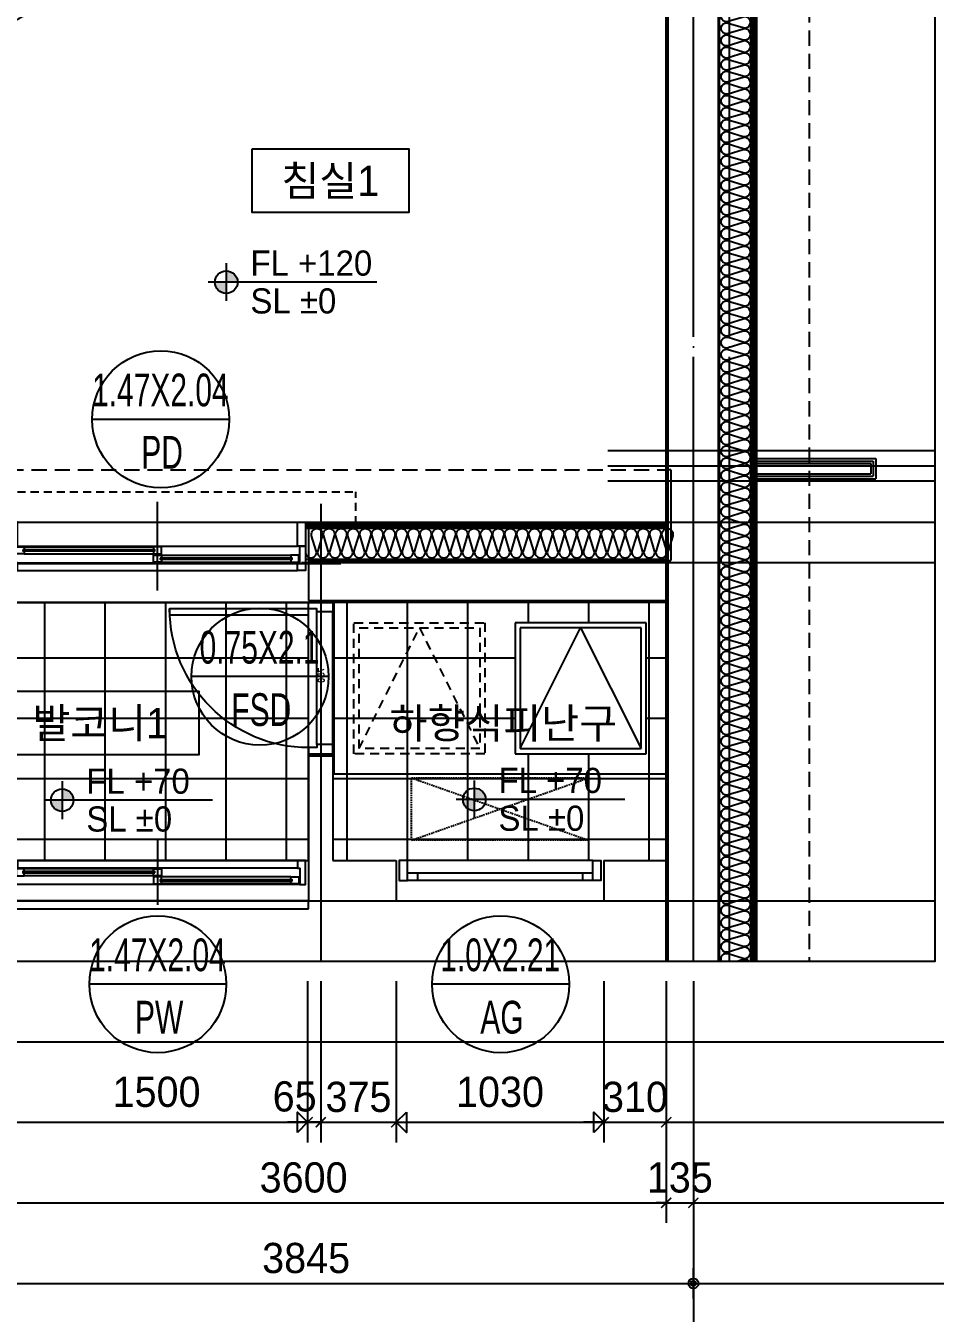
# Model space of a CAD drawing. Header units: millimetres. Extents: x -24416 to 92204, y -190080 to 23760.
# Drawn here: x 80005 to 84520, y -124154 to -117762 of the extents above; entities that cross this region are included whole.
import ezdxf
from ezdxf.enums import TextEntityAlignment as Align
from ezdxf.xclip import XClip

# ---------------------------------------------------------------- set-up
doc = ezdxf.new("R2010")
doc.units = ezdxf.units.MM
doc.header["$LTSCALE"] = 50
doc.header["$XCLIPFRAME"] = 0
for name, pattern in [('AUDIT_D_220706163347-0', [0]), ('CEN', [62, 60, -1, 0, -1]), ('H', [1.3, 0.8, -0.5]), ('HD', [2.5, 1.5, -1]), ('HID', [2.3, 1.5, -0.8]), ('평면도(기준)$0$CENTER2', [16.25, 15, -0.5, 0.25, -0.5])]:
    doc.linetypes.add(name, pattern=pattern)
doc.layers.get('defpoints').update_dxf_attribs({"color": 139})
for name, color, linetype in [('A-ELE8', 8, 'Continuous'), ('A-레벨', 7, 'AUDIT_D_220706163347-0'), ('A-창호부호', 4, 'Continuous'), ('AA-XXXX-DIMS', 7, 'Continuous'), ('ARDM', 7, 'Continuous'), ('CEN_CON', 1, 'CEN'), ('CEN_WALL', 12, 'CEN'), ('CONC', 2, 'Continuous'), ('dan1', 7, 'HID'), ('DIM', 7, 'AUDIT_D_220706163347-0'), ('DOOR', 4, 'Continuous'), ('ELE3_CON', 7, 'Continuous'), ('ELE4', 4, 'Continuous'), ('ETC', 7, 'Continuous'), ('INS', 8, 'Continuous'), ('SINA-F-FRAME', 4, 'Continuous'), ('WAL', 3, 'Continuous'), ('WAL_DRY', 7, 'Continuous'), ('WIN', 4, 'Continuous'), ('X - 단위세대$0$ETC', 6, 'Continuous'), ('바닥타일', 8, 'Continuous'), ('실명', 3, 'AUDIT_D_220706163347-0'), ('실명박스', 7, 'AUDIT_D_220706163347-0'), ('커튼박스', 6, 'Continuous'), ('평면도(기준)$0$1.EC-F-DOOR', 4, 'Continuous'), ('평면도(기준)$0$1.EC-F-DOOR-F', 4, 'Continuous')]:
    doc.layers.add(name, color=color, linetype=linetype)
for name, color, linetype, plot in [('AA-XXXX-MC', 153, 'AUDIT_D_220706163347-0', False), ('Def-PrintX', 147, 'Continuous', False), ('Defpoint', 135, 'Continuous', False), ('MC', 135, 'Continuous', False), ('X - 단위세대$0$0_임시', 134, 'Continuous', False)]:
    doc.layers.add(name, color=color, linetype=linetype, plot=plot)
doc.styles.add('HAUD01', font='Dotum.ttf')
doc.styles.get("Standard").update_dxf_attribs({"font": 'txt', "bigfont": 'whgtxt.shx'})
doc.styles.add('맑은고딕', font='malgun.ttf', dxfattribs={"width": 0.9})
doc.dimstyles.new('DIM-50', dxfattribs={"dimscale": 50, "dimtxt": 3, "dimasz": 1, "dimexe": 2, "dimexo": 2, "dimgap": 1, "dimtad": 1, "dimdec": 0, "dimzin": 0, "dimdsep": 46, "dimtxsty": '맑은고딕', "dimblk1": 'DIMDOT', "dimblk2": 'DIMDOT', "dimsah": 1, "dimcen": 0.09, "dimdle": 2, "dimclrd": 7, "dimclre": 7, "dimclrt": 3, "dimadec": 0, "dimazin": 0, "dimtfac": 1, "dimtdec": 0, "dimtix": 1, "dimtmove": 2, "dimatfit": 3, "dimldrblk": 'DIMDOT', "dimfxl": 1, "dimtolj": 1, "dimtzin": 0, "dimarcsym": 0})
doc.dimstyles.new('MCDIM-50', dxfattribs={"dimscale": 50, "dimtxt": 3, "dimasz": 1, "dimexe": 2, "dimexo": 2, "dimgap": 1, "dimtad": 1, "dimdec": 0, "dimzin": 0, "dimdsep": 46, "dimtxsty": '맑은고딕', "dimblk1": 'ARCHTICK', "dimblk2": 'ARCHTICK', "dimsah": 1, "dimcen": 0.09, "dimdle": 2, "dimclrd": 7, "dimclre": 7, "dimclrt": 3, "dimadec": 0, "dimazin": 0, "dimtfac": 1, "dimtdec": 0, "dimtix": 1, "dimtmove": 2, "dimatfit": 3, "dimldrblk": 'ARCHTICK', "dimfxl": 1, "dimtolj": 1, "dimtzin": 0, "dimarcsym": 0})
doc.dimstyles.new('외부100-win', dxfattribs={"dimscale": 50, "dimtxt": 3, "dimasz": 1, "dimexe": 2, "dimexo": 2.5, "dimgap": 1.5, "dimtad": 1, "dimdec": 0, "dimzin": 0, "dimdsep": 46, "dimtxsty": '맑은고딕', "dimblk": 'DO2-2', "dimblk1": 'DO2-2', "dimblk2": 'DIMDOT', "dimcen": 0.09, "dimdle": 2, "dimclrd": 7, "dimclre": 7, "dimclrt": 3, "dimadec": 0, "dimazin": 0, "dimtfac": 1, "dimtdec": 0, "dimtix": 1, "dimtmove": 2, "dimatfit": 3, "dimldrblk": 'DO2-2', "dimfxl": 1, "dimtolj": 1, "dimtzin": 0, "dimarcsym": 0})
pattern_1 = [(0, (0, 0), (0, 300), []), (90, (0, 0), (-300, 2e-14), [])]

# ---------------------------------------------------------------- blocks, each defined once
blk = doc.blocks.new('WIN_1500_단창1')
at = {"layer": 'Defpoint'}
for p, q in [((-15, 240), (-15, 0)), ((1485, 240), (1485, 0))]:
    blk.add_line(p, q, dxfattribs=at)
at = {"layer": 'WIN'}
blk.add_line((735, -100), (735, 340), dxfattribs=at)
at = {"layer": 'WIN', "color": 8}
for p, q in [((40, 240), (1430, 240)), ((40, 120), (1430, 120)), ((73, 117), (715, 117)), ((73, 82), (715, 82)), ((755, 76), (1397, 76)), ((40, 38), (1430, 38)), ((755, 41), (1397, 41)), ((40, 0), (1430, 0))]:
    blk.add_line(p, q, dxfattribs=at)
at = {"layer": 'WIN'}
for points in [[(40, 240), (0, 240), (0, 120), (40, 120), (40, 240)], [(1430, 240), (1470, 240), (1470, 120), (1430, 120), (1430, 240)], [(40, 38), (28, 38), (28, 120), (0, 120), (0, 0), (40, 0), (40, 38)], [(73, 96.5), (73, 82), (33, 82), (33, 117), (73, 117), (73, 102.5)], [(66, 102.5), (66, 96.5), (722, 96.5), (722, 102.5), (66, 102.5)], [(715, 96.5), (715, 82), (755, 82), (755, 117), (715, 117), (715, 102.5)], [(755, 55.5), (755, 41), (715, 41), (715, 76), (755, 76), (755, 61.5)], [(1397, 55.5), (1397, 41), (1437, 41), (1437, 76), (1397, 76), (1397, 61.5)], [(1430, 38), (1442, 38), (1442, 120), (1470, 120), (1470, 0), (1430, 0), (1430, 38)], [(748, 61.5), (748, 55.5), (1404, 55.5), (1404, 61.5), (748, 61.5)]]:
    blk.add_lwpolyline(points, dxfattribs=at)
blk = doc.blocks.new('실외기창_1000')
at = {"layer": 'WIN', "color": 8}
blk.add_line((960, 100), (40, 100), dxfattribs=at)
at = {"layer": 'WIN'}
for p, q in [((960, 36), (40, 36)), ((960, 0), (40, 0)), ((90, 36), (90, 0)), ((910, 36), (910, 0))]:
    blk.add_line(p, q, dxfattribs=at)
for points in [[(40, 100), (0, 100), (0, 0), (40, 0)], [(960, 100), (1000, 100), (1000, 0), (960, 0)]]:
    blk.add_lwpolyline(points, close=True, dxfattribs=at)
blk = doc.blocks.new('A$C24669fbc')
at = {"layer": 'Defpoint'}
blk.add_lwpolyline([(1650, 850), (0, 850), (0, 0), (1650, 0)], close=True, dxfattribs=at)
at = {"layer": 'ETC', "linetype": 'HD', "ltscale": 0.6}
for points in [[(100, 750), (750, 750), (750, 100), (100, 100)], [(125, 725), (725, 725), (725, 125), (125, 125)]]:
    blk.add_lwpolyline(points, close=True, dxfattribs=at)
blk.add_lwpolyline([(125, 125), (425, 725), (725, 125)], dxfattribs=at)
at = {"layer": 'ETC', "linetype": 'HD', "ltscale": 10}
for points in [[(1550, 750), (900, 750), (900, 100), (1550, 100)], [(1525, 725), (925, 725), (925, 125), (1525, 125)]]:
    blk.add_lwpolyline(points, close=True, dxfattribs=at)
blk.add_lwpolyline([(925, 125), (1225, 725), (1525, 125)], dxfattribs=at)
blk = doc.blocks.new('A$C8273e713')
at = {"layer": 'A-ELE8', "linetype": 'HID', "ltscale": 0.1}
for p, q in [((0, 310), (880, 0)), ((0, 0), (880, 310))]:
    blk.add_line(p, q, dxfattribs=at)
blk.add_lwpolyline([(0, 310), (880, 310), (880, 0), (0, 0)], close=True, dxfattribs=at)
blk = doc.blocks.new('WIN_1500_단창2')
at = {"layer": 'Defpoint'}
for p, q in [((-15, 120), (-15, 0)), ((1485, 120), (1485, 0))]:
    blk.add_line(p, q, dxfattribs=at)
at = {"layer": 'WIN'}
blk.add_line((735, 220), (735, -100), dxfattribs=at)
at = {"layer": 'WIN', "color": 8}
for p, q in [((1430, 120), (40, 120)), ((1430, 82), (40, 82)), ((715, 79), (73, 79)), ((1442, 0), (28, 0)), ((715, 44), (73, 44)), ((1397, 38), (755, 38)), ((1397, 3), (755, 3))]:
    blk.add_line(p, q, dxfattribs=at)
at = {"layer": 'WIN'}
for points in [[(40, 82), (28, 82), (28, 0), (0, 0), (0, 120), (40, 120), (40, 82)], [(73, 64.5), (73, 79), (33, 79), (33, 44), (73, 44), (73, 58.5)], [(722, 58.5), (722, 64.5), (66, 64.5), (66, 58.5), (722, 58.5)], [(715, 64.5), (715, 79), (755, 79), (755, 44), (715, 44), (715, 58.5)], [(1430, 82), (1442, 82), (1442, 0), (1470, 0), (1470, 120), (1430, 120), (1430, 82)], [(755, 23.5), (755, 38), (715, 38), (715, 3), (755, 3), (755, 17.5)], [(1404, 17.5), (1404, 23.5), (748, 23.5), (748, 17.5), (1404, 17.5)], [(1397, 23.5), (1397, 38), (1437, 38), (1437, 3), (1397, 3), (1397, 17.5)]]:
    blk.add_lwpolyline(points, dxfattribs=at)
blk = doc.blocks.new('SD_750')
at = {"layer": 'DOOR'}
for p, q in [((720, 120), (30, 120)), ((705, 80), (45, 80)), ((705, 0), (45, 0))]:
    blk.add_line(p, q, dxfattribs=at)
for points in [[(30, 120), (30, 810), (60, 810), (60, 120), (30, 120)], [(0, 120), (0, 0), (45, 0), (45, 80), (30, 80), (30, 120), (0, 120)], [(750, 120), (750, 0), (705, 0), (705, 80), (720, 80), (720, 120), (750, 120)]]:
    blk.add_lwpolyline(points, dxfattribs=at)
blk.add_arc((30, 120), 690, 0, 90, dxfattribs=at)
at = {"layer": 'X - 단위세대$0$0_임시'}
for p, q in [((-10, 120), (-10, 0)), ((760, 120), (760, 0))]:
    blk.add_line(p, q, dxfattribs=at)
at = {"layer": 'Def-PrintX'}
blk.add_text('750', height=30, dxfattribs=at).set_placement((360, 58.1), align=Align.MIDDLE)
blk = doc.blocks.new('insul1')
blk.add_lwpolyline([(0, 0.25, 1.344031), (0.35, 0.25), (0.2, 0.75, -1.344031), (0.55, 0.75), (0.4, 0.25)], format="xyb")
blk = doc.blocks.new('A$C65D858C3')
at = {"layer": '평면도(기준)$0$1.EC-F-DOOR', "color": 8}
for points in [[(80.8, 920), (80.8, 970), (260.8, 970), (260.8, 950), (100.8, 950), (100.8, 920)], [(80.8, 863.9), (80.8, 813.9), (260.8, 813.9), (260.8, 833.9), (100.8, 833.9), (100.8, 863.9)]]:
    blk.add_lwpolyline(points, dxfattribs=at)
at = {"layer": '평면도(기준)$0$1.EC-F-DOOR'}
blk.add_lwpolyline([(840.4, 910), (0.8, 910), (0.8, 874), (840.4, 874), (840.4, 910)], dxfattribs=at)
at = {"layer": '평면도(기준)$0$1.EC-F-DOOR', "color": 8}
for points in [[(120.8, 910), (60.8, 910), (60.8, 920), (120.8, 920)], [(120.8, 874), (60.8, 874), (60.8, 864), (120.8, 864)]]:
    blk.add_lwpolyline(points, close=True, dxfattribs=at)
at = {"layer": '평면도(기준)$0$1.EC-F-DOOR', "color": 1, "linetype": '평면도(기준)$0$CENTER2', "ltscale": 6}
blk.add_arc((840.6, 910.6), 840.6, 182.49818, 269.98243, dxfattribs=at)
at = {"layer": '평면도(기준)$0$1.EC-F-DOOR-F'}
for points in [[(828.4, 980), (828.4, 920), (840.4, 920), (840.4, 980)], [(1050.4, 920), (1050.4, 940), (1050.4, 980), (1068.4, 980), (1068.4, 920)], [(1050.4, 940), (1050.4, 910), (840.4, 910), (840.4, 940)], [(1040.4, 910), (1040.4, 900), (880.4, 900), (880.4, 910)], [(1050.4, 40), (1050.4, 70), (840.4, 70), (840.4, 40)], [(1040.4, 70), (1040.4, 80), (880.4, 80), (880.4, 70)], [(828.4, 60), (828.4, 0), (840.4, 0), (840.4, 60)]]:
    blk.add_lwpolyline(points, close=True, dxfattribs=at)
blk.add_lwpolyline([(1068.4, 0), (1068.4, 60), (1050.4, 60), (1050.4, 10), (1065.4, 10), (1065.4, 0), (1068.4, 0)], dxfattribs=at)
blk = doc.blocks.new('U-121A(확장)1', base_point=(300293.2, -148733.3))
at = {"layer": '바닥타일'}
h = blk.add_hatch(dxfattribs=at)
h.set_pattern_fill('_USER', color=256, scale=300, double=1, pattern_type=0)
h.set_pattern_definition(pattern_1)
h.paths.add_polyline_path([(326748.2, -148533.3), (326748.2, -147253.3), (325163.2, -147253.3), (325163.2, -147553.3), (324963.2, -147553.3), (324963.2, -148533.3)])
h = blk.add_hatch(dxfattribs=at)
h.set_pattern_fill('_USER', color=256, scale=300, double=1, pattern_type=0)
h.set_pattern_definition(pattern_1)
h.paths.add_polyline_path([(328423.2, -148003.3), (327773.2, -148003.3), (327773.2, -147353.3), (328423.2, -147353.3)], flags=16)
h.paths.add_polyline_path([(328533.2, -148533.3), (328533.2, -147243.3), (326868.2, -147243.3), (326868.2, -148533.3)])
at = {"layer": 'CEN_CON'}
for p, q in [((328658.2, -149033.3), (328658.2, -138398.3)), ((326713.2, -147053.3), (329263.2, -147053.3)), ((314628.2, -148733.3), (329263.2, -148733.3))]:
    blk.add_line(p, q, dxfattribs=at)
at = {"layer": 'CEN_WALL'}
for p, q in [((326808.2, -146763.3), (326808.2, -149033.3)), ((324603.2, -147058.3), (326908.2, -147058.3))]:
    blk.add_line(p, q, dxfattribs=at)
at = {"layer": 'CONC'}
for p, q in [((328546.2, -146593.3), (328533.2, -146593.3)), ((328546.2, -146593.3), (328546.2, -147043.3)), ((326748.2, -147043.3), (328546.2, -147043.3)), ((326748.2, -147043.3), (326748.2, -147243.3)), ((326748.2, -147243.3), (328533.2, -147243.3)), ((328533.2, -148533.3), (328533.2, -147243.3)), ((326748.2, -148013.3), (326748.2, -148733.3)), ((326868.2, -148013.3), (326748.2, -148013.3)), ((326868.2, -148013.3), (326868.2, -148533.3)), ((326868.2, -148533.3), (327183.2, -148533.3)), ((327183.2, -148533.3), (327183.2, -148733.3)), ((328213.2, -148533.3), (328533.2, -148533.3)), ((328213.2, -148533.3), (328213.2, -148733.3)), ((326748.2, -148733.3), (327183.2, -148733.3)), ((328213.2, -148733.3), (328533.2, -148733.3))]:
    blk.add_line(p, q, dxfattribs=at)
at = {"layer": 'dan1'}
blk.add_line((324913.2, -146593.3), (328533.2, -146593.3), dxfattribs=at)
at = {"layer": 'ELE3_CON'}
for p, q in [((326748.2, -148733.3), (325248.2, -148733.3)), ((327183.2, -148733.3), (328213.2, -148733.3))]:
    blk.add_line(p, q, dxfattribs=at)
at = {"layer": 'ELE4'}
blk.add_line((325268.2, -147253.3), (326748.2, -147253.3), dxfattribs=at)
at = {"layer": 'INS'}
for p, q in [((328533.2, -147043.3), (328533.2, -146593.3)), ((326733.2, -146883.3), (328533.2, -146883.3)), ((326733.2, -147038.3), (328533.2, -147038.3))]:
    blk.add_line(p, q, dxfattribs=at)
at = {"layer": 'MC'}
for p, q in [((328523.2, -149033.3), (328523.2, -138398.3)), ((324603.2, -146853.3), (329263.2, -146853.3))]:
    blk.add_line(p, q, dxfattribs=at)
at = {"layer": 'WAL'}
blk.add_line((326853.2, -148013.3), (326768.2, -148013.3), dxfattribs=at)
at = {"layer": 'WAL_DRY'}
for p, q in [((326733.2, -146863.3), (328533.2, -146863.3)), ((326733.2, -146873.3), (328533.2, -146873.3))]:
    blk.add_line(p, q, dxfattribs=at)
at = {"layer": 'X - 단위세대$0$ETC'}
blk.add_lwpolyline([(326748.2, -148773.3), (326748.2, -148733.3), (325248.2, -148733.3), (325248.2, -148773.3), (326748.2, -148773.3)], dxfattribs=at)
at = {"layer": '바닥타일'}
blk.add_lwpolyline([(324963.2, -147553.3), (324963.2, -148533.3), (326748.2, -148533.3), (326748.2, -147253.3), (325163.2, -147253.3), (325163.2, -147553.3)], close=True, dxfattribs=at)
at = {"layer": '커튼박스', "linetype": 'H'}
for p in [(324913.2, -146703.3), (326983.2, -146863.3)]:
    blk.add_line(p, (326983.2, -146703.3), dxfattribs=at)
blk.add_blockref('실외기창_1000', (327198.2, -148633.3))
at = {"layer": 'A-ELE8', "linetype": 'HID', "ltscale": 0.1}
blk.add_blockref('A$C8273e713', (327258.2, -148433.3), dxfattribs=at)
at = {"layer": 'DOOR', "xscale": -1, "rotation": 90}
blk.add_blockref('SD_750', (326868.2, -147253.3), dxfattribs=at)
at = {"layer": 'ETC', "linetype": 'HD', "ltscale": 10}
blk.add_blockref('A$C24669fbc', (326873.2, -148103.3), dxfattribs=at)
at = {"layer": 'INS', "xscale": 150, "yscale": 150, "zscale": 150, "row_count": 1, "column_count": 30, "row_spacing": 0, "column_spacing": 60}
blk.add_blockref('insul1', (326733.2, -147033.3), dxfattribs=at)
at = {"layer": 'SINA-F-FRAME', "xscale": -1}
blk.add_blockref('A$C65D858C3', (325753.6, -144523.3), dxfattribs=at)
at = {"layer": 'WIN'}
for name, p in [('WIN_1500_단창1', (325263.2, -147093.3)), ('WIN_1500_단창2', (325263.2, -148653.3))]:
    blk.add_blockref(name, p, dxfattribs=at)
blk = doc.blocks.new('U-121B(확장)1', base_point=(292391.8, -178477.8))
at = {"layer": 'CEN_CON'}
blk.add_line((292696.8, -178777.8), (292696.8, -168142.8), dxfattribs=at)
at = {"layer": 'CEN_WALL'}
blk.add_line((292091.8, -173222.8), (296751.8, -173222.8), dxfattribs=at)
at = {"layer": 'CONC'}
for p, q in [((292391.8, -178477.8), (292391.8, -169032.8)), ((292641.8, -176787.8), (292641.8, -169232.8))]:
    blk.add_line(p, q, dxfattribs=at)
at = {"layer": 'dan1'}
blk.add_lwpolyline([(296441.8, -171097.8), (294311.8, -171097.8), (294311.8, -169682.8), (293091.8, -169682.8), (293091.8, -176337.8), (296441.8, -176337.8)], dxfattribs=at)
at = {"layer": 'INS'}
for p, q in [((292646.8, -176782.8), (292646.8, -169237.8)), ((292801.8, -176627.8), (292801.8, -169392.8))]:
    blk.add_line(p, q, dxfattribs=at)
at = {"layer": 'MC'}
for p, q in [((292831.8, -178777.8), (292831.8, -168142.8)), ((292091.8, -173147.8), (296751.8, -173147.8)), ((292091.8, -173297.8), (296751.8, -173297.8))]:
    blk.add_line(p, q, dxfattribs=at)
at = {"layer": 'WAL_DRY'}
for p, q in [((292811.8, -176617.8), (292811.8, -169402.8)), ((292821.8, -176607.8), (292821.8, -169412.8)), ((292821.8, -173187.8), (293421.8, -173187.8)), ((292821.8, -173200.3), (293409.3, -173200.3)), ((292821.8, -173212.8), (293396.8, -173212.8)), ((293396.8, -173212.8), (293396.8, -173262.8)), ((293409.3, -173200.3), (293409.3, -173275.3)), ((293421.8, -173187.8), (293421.8, -173287.8)), ((292821.8, -173262.8), (293396.8, -173262.8)), ((292821.8, -173275.3), (293409.3, -173275.3)), ((292821.8, -173287.8), (293421.8, -173287.8))]:
    blk.add_line(p, q, dxfattribs=at)
at = {"layer": 'INS', "xscale": 150, "yscale": 150, "zscale": 150, "rotation": 90, "row_count": 1, "column_count": 120, "row_spacing": 0, "column_spacing": 60}
blk.add_blockref('insul1', (292801.8, -176627.8), dxfattribs=at)
blk = doc.blocks.new('A$C4D377245')
at = {"layer": 'A-창호부호'}
blk.add_line((675.4, 345), (14.6, 345), dxfattribs=at)
blk.add_circle((345, 345), 330.4, dxfattribs=at)
blk = doc.blocks.new('A$Cb33ca4a3')
at = {"layer": 'A-레벨'}
h = blk.add_hatch(color=256, dxfattribs=at)
h.paths.add_polyline_path([(81000.5, -142850.7), (81000.5, -142794.5), (80944.3, -142794.5, 0.414214)])
h.paths.add_polyline_path([(81000.5, -142738.2), (81000.5, -142794.5), (81056.8, -142794.5, 0.414214)])
h = blk.add_hatch(color=256, dxfattribs=at)
h.paths.add_polyline_path([(80185.9, -145423), (80185.9, -145366.8), (80129.6, -145366.8, 0.414214)])
h.paths.add_polyline_path([(80185.9, -145310.5), (80185.9, -145366.8), (80242.1, -145366.8, 0.414214)])
h = blk.add_hatch(color=256, dxfattribs=at)
h.paths.add_polyline_path([(82232, -145419.3), (82232, -145363), (82175.7, -145363, 0.414214)])
h.paths.add_polyline_path([(82232, -145306.8), (82232, -145363), (82288.2, -145363, 0.414214)])
for p, q in [((81000.5, -142700.7), (81000.5, -142888.2)), ((81747.6, -142794.5), (80910.5, -142794.5)), ((80185.9, -145273), (80185.9, -145460.5)), ((82232, -145269.3), (82232, -145456.8)), ((82979.1, -145363), (82142, -145363)), ((80933, -145366.8), (80095.9, -145366.8))]:
    blk.add_line(p, q, dxfattribs=at)
for centre in [(81000.5, -142794.5), (80185.9, -145366.8), (82232, -145363)]:
    blk.add_circle(centre, 56.2, dxfattribs=at)
at = {"layer": 'A-레벨', "color": 4, "style": 'HAUD01'}
for s, p in [('FL +120', (81120.6, -142762.5)), ('SL %%P0', (81120.6, -142950.3)), ('FL +70', (80305.9, -145334.8)), ('FL +70', (82352, -145331.1)), ('SL %%P0', (80305.9, -145522.6)), ('SL %%P0', (82352, -145518.8))]:
    blk.add_text(s, height=125, dxfattribs=at).set_placement(p)
blk = doc.blocks.new('DIMDOT')
at = {"layer": 'AA-XXXX-DIMS'}
for p, q in [((0, -1.5), (0, 1.5)), ((-1.5, 0), (1.5, 0))]:
    blk.add_line(p, q, dxfattribs=at)
for radius in [0.5, 0.25]:
    blk.add_circle((0, 0), radius, dxfattribs=at)
blk = doc.blocks.new('*D707')
at = {"layer": 'defpoints', "color": 0, "transparency": 16777216}
for p in [(29320.6, -146165.9), (33165.6, -146165.9), (33165.6, -147765.9)]:
    blk.add_point(p, dxfattribs=at)
at = {"layer": 'DIM', "color": 7, "lineweight": -2, "transparency": 16777216}
for p, q in [((29320.6, -146265.9), (29320.6, -147865.9)), ((33165.6, -146265.9), (33165.6, -147865.9)), ((29370.6, -147765.9), (33115.6, -147765.9))]:
    blk.add_line(p, q, dxfattribs=at)
at = {"layer": 'DIM', "color": 7, "lineweight": -2, "transparency": 16777216, "xscale": 50, "yscale": 50, "zscale": 50, "rotation": 180}
blk.add_blockref('DIMDOT', (29320.6, -147765.9), dxfattribs=at)
at = {"layer": 'DIM', "color": 7, "lineweight": -2, "transparency": 16777216, "xscale": 50, "yscale": 50, "zscale": 50}
blk.add_blockref('DIMDOT', (33165.6, -147765.9), dxfattribs=at)
at = {"layer": 'DIM', "color": 3, "transparency": 16777216, "insert": (31243.1, -147640.8), "char_height": 150, "attachment_point": 5, "style": 'HAUD01'}
blk.add_mtext('\\A1;3845', dxfattribs=at)
blk = doc.blocks.new('*D708')
at = {"layer": 'defpoints', "color": 0, "transparency": 16777216}
for p in [(9130.6, -146165.9), (33165.6, -146165.9), (33165.6, -148165.9)]:
    blk.add_point(p, dxfattribs=at)
at = {"layer": 'DIM', "color": 7, "lineweight": -2, "transparency": 16777216}
for p, q in [((9130.6, -146265.9), (9130.6, -148265.9)), ((33165.6, -146265.9), (33165.6, -148265.9)), ((9180.6, -148165.9), (33115.6, -148165.9))]:
    blk.add_line(p, q, dxfattribs=at)
at = {"layer": 'DIM', "color": 7, "lineweight": -2, "transparency": 16777216, "xscale": 50, "yscale": 50, "zscale": 50, "rotation": 180}
blk.add_blockref('DIMDOT', (9130.6, -148165.9), dxfattribs=at)
at = {"layer": 'DIM', "color": 7, "lineweight": -2, "transparency": 16777216, "xscale": 50, "yscale": 50, "zscale": 50}
blk.add_blockref('DIMDOT', (33165.6, -148165.9), dxfattribs=at)
at = {"layer": 'DIM', "color": 3, "transparency": 16777216, "insert": (21148.1, -148040.8), "char_height": 150, "attachment_point": 5, "style": 'HAUD01'}
blk.add_mtext('\\A1;24035', dxfattribs=at)
blk = doc.blocks.new('_ArchTick')
at = {"color": 0, "linetype": 'ByBlock', "const_width": 0.15}
blk.add_lwpolyline([(-0.5, -0.5), (0.5, 0.5)], dxfattribs=at)
blk = doc.blocks.new('*D725')
at = {"layer": 'defpoints', "color": 0, "linetype": 'ByBlock', "transparency": 16777216}
for p in [(29430.6, -146165.9), (33030.6, -146165.9), (33030.6, -147365.9)]:
    blk.add_point(p, dxfattribs=at)
at = {"layer": 'DIM', "color": 7, "linetype": 'ByBlock', "lineweight": -2, "transparency": 16777216}
for p, q in [((29430.6, -146265.9), (29430.6, -147465.9)), ((33030.6, -146265.9), (33030.6, -147465.9)), ((29330.6, -147365.9), (33130.6, -147365.9))]:
    blk.add_line(p, q, dxfattribs=at)
at = {"layer": 'DIM', "color": 7, "linetype": 'ByBlock', "lineweight": -2, "transparency": 16777216, "xscale": 50, "yscale": 50, "zscale": 50, "rotation": 180}
blk.add_blockref('_ArchTick', (29430.6, -147365.9), dxfattribs=at)
at = {"layer": 'DIM', "color": 7, "linetype": 'ByBlock', "lineweight": -2, "transparency": 16777216, "xscale": 50, "yscale": 50, "zscale": 50}
blk.add_blockref('_ArchTick', (33030.6, -147365.9), dxfattribs=at)
at = {"layer": 'DIM', "color": 3, "linetype": 'ByBlock', "transparency": 16777216, "insert": (31230.6, -147240.8), "char_height": 150, "attachment_point": 5, "style": 'HAUD01'}
blk.add_mtext('\\A1;3600', dxfattribs=at)
blk = doc.blocks.new('*D726')
at = {"layer": 'defpoints', "color": 0, "linetype": 'ByBlock', "transparency": 16777216}
for p in [(33030.6, -146165.9), (33165.6, -146165.9), (33165.6, -147365.9)]:
    blk.add_point(p, dxfattribs=at)
at = {"layer": 'DIM', "color": 7, "linetype": 'ByBlock', "lineweight": -2, "transparency": 16777216}
for p, q in [((33030.6, -146265.9), (33030.6, -147465.9)), ((33165.6, -146265.9), (33165.6, -147465.9)), ((33030.6, -147365.9), (32980.6, -147365.9)), ((33030.6, -147365.9), (33165.6, -147365.9)), ((33165.6, -147365.9), (33215.6, -147365.9))]:
    blk.add_line(p, q, dxfattribs=at)
at = {"layer": 'DIM', "color": 7, "linetype": 'ByBlock', "lineweight": -2, "transparency": 16777216, "xscale": 50, "yscale": 50, "zscale": 50}
blk.add_blockref('_ArchTick', (33030.6, -147365.9), dxfattribs=at)
at = {"layer": 'DIM', "color": 7, "linetype": 'ByBlock', "lineweight": -2, "transparency": 16777216, "xscale": 50, "yscale": 50, "zscale": 50, "rotation": 180}
blk.add_blockref('_ArchTick', (33165.6, -147365.9), dxfattribs=at)
at = {"layer": 'DIM', "color": 3, "linetype": 'ByBlock', "transparency": 16777216, "insert": (33098.1, -147240.8), "char_height": 150, "attachment_point": 5, "style": 'HAUD01'}
blk.add_mtext('\\A1;135', dxfattribs=at)
blk = doc.blocks.new('DO2-2')
at = {"layer": 'ARDM'}
blk.add_line((0, 0), (-2, 0), dxfattribs=at)
blk.add_lwpolyline([(-1, -1), (-1, 1), (0, 0)], close=True, dxfattribs=at)
blk = doc.blocks.new('*D743')
at = {"layer": 'defpoints', "color": 0, "linetype": 'ByBlock', "transparency": 16777216}
for p in [(29750.6, -146165.9), (31250.6, -146165.9), (31250.6, -146965.9)]:
    blk.add_point(p, dxfattribs=at)
at = {"layer": 'DIM', "color": 7, "linetype": 'ByBlock', "lineweight": -2, "transparency": 16777216}
for p, q in [((29750.6, -146290.9), (29750.6, -147065.9)), ((31250.6, -146290.9), (31250.6, -147065.9)), ((29800.6, -146965.9), (31200.6, -146965.9))]:
    blk.add_line(p, q, dxfattribs=at)
at = {"layer": 'DIM', "color": 7, "linetype": 'ByBlock', "lineweight": -2, "transparency": 16777216, "xscale": 50, "yscale": 50, "zscale": 50, "rotation": 180}
blk.add_blockref('DO2-2', (29750.6, -146965.9), dxfattribs=at)
at = {"layer": 'DIM', "color": 7, "linetype": 'ByBlock', "lineweight": -2, "transparency": 16777216, "xscale": 50, "yscale": 50, "zscale": 50}
blk.add_blockref('DO2-2', (31250.6, -146965.9), dxfattribs=at)
at = {"layer": 'DIM', "color": 3, "linetype": 'ByBlock', "transparency": 16777216, "insert": (30500.6, -146815.8), "char_height": 150, "attachment_point": 5, "style": 'HAUD01'}
blk.add_mtext('\\A1;1500', dxfattribs=at)
blk = doc.blocks.new('*D744')
at = {"layer": 'defpoints', "color": 0, "linetype": 'ByBlock', "transparency": 16777216}
for p in [(31250.6, -146165.9), (31315.6, -146165.9), (31315.6, -146965.9)]:
    blk.add_point(p, dxfattribs=at)
at = {"layer": 'DIM', "color": 7, "linetype": 'ByBlock', "lineweight": -2, "transparency": 16777216}
for p, q in [((31250.6, -146265.9), (31250.6, -147065.9)), ((31315.6, -146265.9), (31315.6, -147065.9)), ((31250.6, -146965.9), (31200.6, -146965.9)), ((31250.6, -146965.9), (31315.6, -146965.9)), ((31315.6, -146965.9), (31365.6, -146965.9))]:
    blk.add_line(p, q, dxfattribs=at)
at = {"layer": 'DIM', "color": 7, "linetype": 'ByBlock', "lineweight": -2, "transparency": 16777216, "xscale": 50, "yscale": 50, "zscale": 50}
blk.add_blockref('_ArchTick', (31250.6, -146965.9), dxfattribs=at)
at = {"layer": 'DIM', "color": 7, "linetype": 'ByBlock', "lineweight": -2, "transparency": 16777216, "xscale": 50, "yscale": 50, "zscale": 50, "rotation": 180}
blk.add_blockref('_ArchTick', (31315.6, -146965.9), dxfattribs=at)
at = {"layer": 'DIM', "color": 3, "linetype": 'ByBlock', "transparency": 16777216, "insert": (31186.2, -146838.4), "char_height": 150, "attachment_point": 5, "style": 'HAUD01'}
blk.add_mtext('\\A1;65', dxfattribs=at)
blk = doc.blocks.new('*D745')
at = {"layer": 'defpoints', "color": 0, "linetype": 'ByBlock', "transparency": 16777216}
for p in [(31315.6, -146165.9), (31690.6, -146165.9), (31690.6, -146965.9)]:
    blk.add_point(p, dxfattribs=at)
at = {"layer": 'DIM', "color": 7, "linetype": 'ByBlock', "lineweight": -2, "transparency": 16777216}
for p, q in [((31315.6, -146265.9), (31315.6, -147065.9)), ((31690.6, -146265.9), (31690.6, -147065.9)), ((31315.6, -146965.9), (31265.6, -146965.9)), ((31315.6, -146965.9), (31690.6, -146965.9)), ((31690.6, -146965.9), (31740.6, -146965.9))]:
    blk.add_line(p, q, dxfattribs=at)
at = {"layer": 'DIM', "color": 7, "linetype": 'ByBlock', "lineweight": -2, "transparency": 16777216, "xscale": 50, "yscale": 50, "zscale": 50}
blk.add_blockref('_ArchTick', (31315.6, -146965.9), dxfattribs=at)
at = {"layer": 'DIM', "color": 7, "linetype": 'ByBlock', "lineweight": -2, "transparency": 16777216, "xscale": 50, "yscale": 50, "zscale": 50, "rotation": 180}
blk.add_blockref('_ArchTick', (31690.6, -146965.9), dxfattribs=at)
at = {"layer": 'DIM', "color": 3, "linetype": 'ByBlock', "transparency": 16777216, "insert": (31503.1, -146840.8), "char_height": 150, "attachment_point": 5, "style": 'HAUD01'}
blk.add_mtext('\\A1;375', dxfattribs=at)
blk = doc.blocks.new('*D746')
at = {"layer": 'defpoints', "color": 0, "linetype": 'ByBlock', "transparency": 16777216}
for p in [(31690.6, -146165.9), (32720.6, -146165.9), (32720.6, -146965.9)]:
    blk.add_point(p, dxfattribs=at)
at = {"layer": 'DIM', "color": 7, "linetype": 'ByBlock', "lineweight": -2, "transparency": 16777216}
for p, q in [((31690.6, -146290.9), (31690.6, -147065.9)), ((32720.6, -146290.9), (32720.6, -147065.9)), ((31740.6, -146965.9), (32670.6, -146965.9))]:
    blk.add_line(p, q, dxfattribs=at)
at = {"layer": 'DIM', "color": 7, "linetype": 'ByBlock', "lineweight": -2, "transparency": 16777216, "xscale": 50, "yscale": 50, "zscale": 50, "rotation": 180}
blk.add_blockref('DO2-2', (31690.6, -146965.9), dxfattribs=at)
at = {"layer": 'DIM', "color": 7, "linetype": 'ByBlock', "lineweight": -2, "transparency": 16777216, "xscale": 50, "yscale": 50, "zscale": 50}
blk.add_blockref('DO2-2', (32720.6, -146965.9), dxfattribs=at)
at = {"layer": 'DIM', "color": 3, "linetype": 'ByBlock', "transparency": 16777216, "insert": (32205.6, -146815.8), "char_height": 150, "attachment_point": 5, "style": 'HAUD01'}
blk.add_mtext('\\A1;1030', dxfattribs=at)
blk = doc.blocks.new('*D747')
at = {"layer": 'defpoints', "color": 0, "linetype": 'ByBlock', "transparency": 16777216}
for p in [(32720.6, -146165.9), (33030.6, -146165.9), (33030.6, -146965.9)]:
    blk.add_point(p, dxfattribs=at)
at = {"layer": 'DIM', "color": 7, "linetype": 'ByBlock', "lineweight": -2, "transparency": 16777216}
for p, q in [((32720.6, -146265.9), (32720.6, -147065.9)), ((33030.6, -146265.9), (33030.6, -147065.9)), ((32720.6, -146965.9), (32670.6, -146965.9)), ((32720.6, -146965.9), (33030.6, -146965.9)), ((33030.6, -146965.9), (33080.6, -146965.9))]:
    blk.add_line(p, q, dxfattribs=at)
at = {"layer": 'DIM', "color": 7, "linetype": 'ByBlock', "lineweight": -2, "transparency": 16777216, "xscale": 50, "yscale": 50, "zscale": 50}
blk.add_blockref('_ArchTick', (32720.6, -146965.9), dxfattribs=at)
at = {"layer": 'DIM', "color": 7, "linetype": 'ByBlock', "lineweight": -2, "transparency": 16777216, "xscale": 50, "yscale": 50, "zscale": 50, "rotation": 180}
blk.add_blockref('_ArchTick', (33030.6, -146965.9), dxfattribs=at)
at = {"layer": 'DIM', "color": 3, "linetype": 'ByBlock', "transparency": 16777216, "insert": (32875.6, -146840.8), "char_height": 150, "attachment_point": 5, "style": 'HAUD01'}
blk.add_mtext('\\A1;310', dxfattribs=at)
blk = doc.blocks.new('DIM-1108')
at = {"layer": 'DIM'}
for base, p1, picture, middle in [((33165.6, -148165.9), (9130.6, -146165.9), '*D708', (21148.1, -148040.8)), ((33165.6, -147765.9), (29320.6, -146165.9), '*D707', (31243.1, -147640.8))]:
    dim = blk.add_linear_dim(base=base, p1=p1, p2=(33165.6, -146165.9), angle=180, dimstyle='DIM-50', override={"dimscale": 50, "dimtxsty": 'HAUD01'}, dxfattribs=at)
    dim.commit()
    dim.dimension.update_dxf_attribs({"geometry": picture, "text_midpoint": middle})
at = {"layer": 'DIM', "linetype": 'ByBlock'}
for base, p1, p2, dimstyle, picture, middle in [((33030.6, -147365.9), (29430.6, -146165.9), (33030.6, -146165.9), 'MCDIM-50', '*D725', (31230.6, -147240.8)), ((31250.6, -146965.9), (29750.6, -146165.9), (31250.6, -146165.9), '외부100-win', '*D743', (30500.6, -146815.8)), ((31690.6, -146965.9), (31315.6, -146165.9), (31690.6, -146165.9), 'MCDIM-50', '*D745', (31503.1, -146840.8)), ((32720.6, -146965.9), (31690.6, -146165.9), (32720.6, -146165.9), '외부100-win', '*D746', (32205.6, -146815.8)), ((33030.6, -146965.9), (32720.6, -146165.9), (33030.6, -146165.9), 'MCDIM-50', '*D747', (32875.6, -146840.8)), ((33165.6, -147365.9), (33030.6, -146165.9), (33165.6, -146165.9), 'MCDIM-50', '*D726', (33098.1, -147240.8))]:
    dim = blk.add_linear_dim(base=base, p1=p1, p2=p2, angle=180, dimstyle=dimstyle, override={"dimtxsty": 'HAUD01'}, dxfattribs=at)
    dim.commit()
    dim.dimension.update_dxf_attribs({"geometry": picture, "text_midpoint": middle})
dim = blk.add_linear_dim(base=(31315.6, -146965.9), p1=(31250.6, -146165.9), p2=(31315.6, -146165.9), angle=180, dimstyle='MCDIM-50', override={"dimtxsty": 'HAUD01'}, dxfattribs=at)
dim.commit()
dim.dimension.update_dxf_attribs({"geometry": '*D744', "text_midpoint": (31186.2, -146838.4), "dimtype": 128})

msp = doc.modelspace()

# ---------------------------------------------------------------- linework, layer by layer
at = {"layer": 'AA-XXXX-MC'}
msp.add_line((83894.5, -120225.9), (84520.1, -120225.9), dxfattribs=at)
at = {"layer": 'CEN_CON'}
for p, q in [((83894.5, -120425.9), (84520.1, -120425.9)), ((83924.5, -122105.9), (84520.1, -122105.9))]:
    msp.add_line(p, q, dxfattribs=at)
at = {"layer": 'defpoints'}
for points in [[(86120.1, -107430.9), (53054.5, -107430.9), (53054.5, -124005.9), (86120.1, -124005.9)], [(85720.1, -107830.9), (53454.5, -107830.9), (53454.5, -123605.9), (85720.1, -123605.9)], [(85320.1, -108230.9), (53854.5, -108230.9), (53854.5, -123205.9), (85320.1, -123205.9)], [(84920.1, -108630.9), (54254.5, -108630.9), (54254.5, -122805.9), (84920.1, -122805.9)], [(84520.1, -109030.9), (54654.5, -109030.9), (54654.5, -122405.9), (84520.1, -122405.9)]]:
    msp.add_lwpolyline(points, close=True, dxfattribs=at)
at = {"layer": '실명박스'}
for points in [[(81127.3, -118374.7), (81127.3, -118687.2), (81908.9, -118687.2), (81908.9, -118374.7)], [(79913.4, -121067.1), (79913.4, -121379.6), (80865.9, -121379.6), (80865.9, -121067.1)]]:
    msp.add_lwpolyline(points, close=True, dxfattribs=at)

# ---------------------------------------------------------------- block references
msp.add_blockref('DIM-1108', (50153.9, 23760))
ref = msp.add_blockref('U-121B(확장)1', (83194.5, -125200.9))
XClip(ref).set_block_clipping_path([(263851.77152699, -175682.7726251347), (293717.3338747716, -162307.7726251347)])
ref = msp.add_blockref('U-121A(확장)1', (54954.5, -122105.9))
XClip(ref).set_block_clipping_path([(299993.2395842669, -149033.311332551), (329858.8019320485, -135658.3113325509)])
at = {"layer": 'A-창호부호'}
msp.add_blockref('A$Cb33ca4a3', (0, 23760), dxfattribs=at)
at = {"layer": 'A-창호부호', "xscale": 1.028985507291509, "yscale": 1.028985507291509, "zscale": 1.028985507291509}
for p in [(80320.3, -120070.9), (80813, -121348.4), (80305.8, -122875.5), (82007.7, -122875.5)]:
    msp.add_blockref('A$C4D377245', p, dxfattribs=at)

# ---------------------------------------------------------------- texts
at = {"layer": 'A-창호부호', "color": 6, "style": 'HAUD01', "width": 0.7}
for s, p in [('1.47X2.04', (80673.3, -119569.9)), ('PD', (80681.9, -119879.5)), ('0.75X2.1', (81165.9, -120847.4)), ('FSD', (81174.5, -121157)), ('1.47X2.04', (80658.8, -122374.5)), ('1.0X2.21', (82360.7, -122374.5)), ('PW', (80667.4, -122684.1)), ('AG', (82369.3, -122684.1))]:
    msp.add_text(s, height=162.5, dxfattribs=at).set_placement(p, align=Align.MIDDLE)
at = {"layer": '실명', "style": 'HAUD01'}
for s, p in [('침실1', (81516.7, -118528.7)), ('발코니1', (80375, -121222.3)), ('하향식피난구', (82375.7, -121222.3))]:
    msp.add_text(s, height=150, dxfattribs=at).set_placement(p, align=Align.MIDDLE)

doc.saveas('drawing.dxf')
